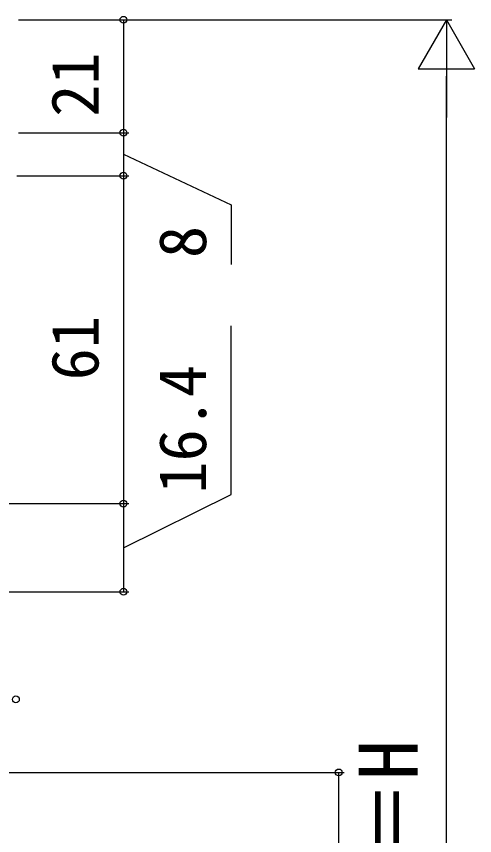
# Model space of a CAD drawing. Units: millimetres, scale not verified. Extents: x -525 to 525, y -782 to 777.
# Drawn here: x -269.9 to -184.7, y 342 to 494.3 of the extents above; entities that cross this region are included whole.
import ezdxf
from ezdxf.enums import TextEntityAlignment as Align

# ---------------------------------------------------------------- set-up
doc = ezdxf.new("R2010")
doc.units = ezdxf.units.MM
doc.header["$LTSCALE"] = 4
doc.layers.add('0-6_YKK_D', color=6, linetype='Continuous')
doc.styles.add('ＭＳ ゴシック', font='')
doc.styles.get('ＭＳ ゴシック').set_extended_font_data('MS Gothic')

msp = doc.modelspace()

# ---------------------------------------------------------------- linework, layer by layer
at = {"layer": '0-6_YKK_D'}
for p, q in [((-269.496, 493.701), (-248.996, 493.701)), ((-268.496, 493.701), (-188.996, 493.701)), ((-249.996, 493.701), (-249.996, 472.701)), ((-189.996, 493.701), (-195.246, 484.608)), ((-189.996, 493.701), (-184.746, 484.608)), ((-189.996, 493.701), (-189.996, 475.515)), ((-195.246, 484.608), (-184.746, 484.608)), ((-189.996, 224.201), (-189.996, 483.201)), ((-269.496, 472.701), (-248.996, 472.701)), ((-269.496, 472.701), (-248.996, 472.701)), ((-249.996, 472.701), (-249.996, 464.701)), ((-269.796, 464.701), (-248.996, 464.701)), ((-269.796, 464.701), (-248.996, 464.701)), ((-249.996, 464.701), (-249.996, 403.701)), ((-273.996, 403.701), (-248.996, 403.701)), ((-273.996, 403.701), (-248.996, 403.701)), ((-249.996, 403.701), (-249.996, 387.301)), ((-273.296, 387.301), (-248.996, 387.301)), ((-273.996, 353.701), (-208.996, 353.701)), ((-209.996, 213.701), (-209.996, 353.701))]:
    msp.add_line(p, q, dxfattribs=at)
for points in [[(-249.996, 468.701), (-229.996, 459.296), (-229.996, 448.205)], [(-249.996, 395.501), (-229.996, 405.407), (-229.996, 436.748)]]:
    msp.add_lwpolyline(points, dxfattribs=at)
for centre in [(-249.996, 493.701), (-249.996, 472.701), (-249.996, 472.701), (-249.996, 464.701), (-249.996, 464.701), (-249.996, 403.701), (-249.996, 403.701), (-249.996, 387.301), (-269.996, 367.301), (-209.996, 353.701)]:
    msp.add_circle(centre, 0.637, dxfattribs=at)

# ---------------------------------------------------------------- texts
at = {"layer": '0-6_YKK_D', "style": 'ＭＳ ゴシック'}
for s, height, p in [('21', 8.798, (-251.996, 475.667)), ('8', 8.798, (-231.996, 449.387)), ('61', 8.798, (-251.996, 426.633)), ('16.4', 8.798, (-231.996, 405.566)), ('KH＝H', 11, (-191.996, 322.295))]:
    msp.add_text(s, height=height, rotation=90, dxfattribs=at).set_placement(p, align=Align.BOTTOM_LEFT)

doc.saveas('drawing.dxf')
